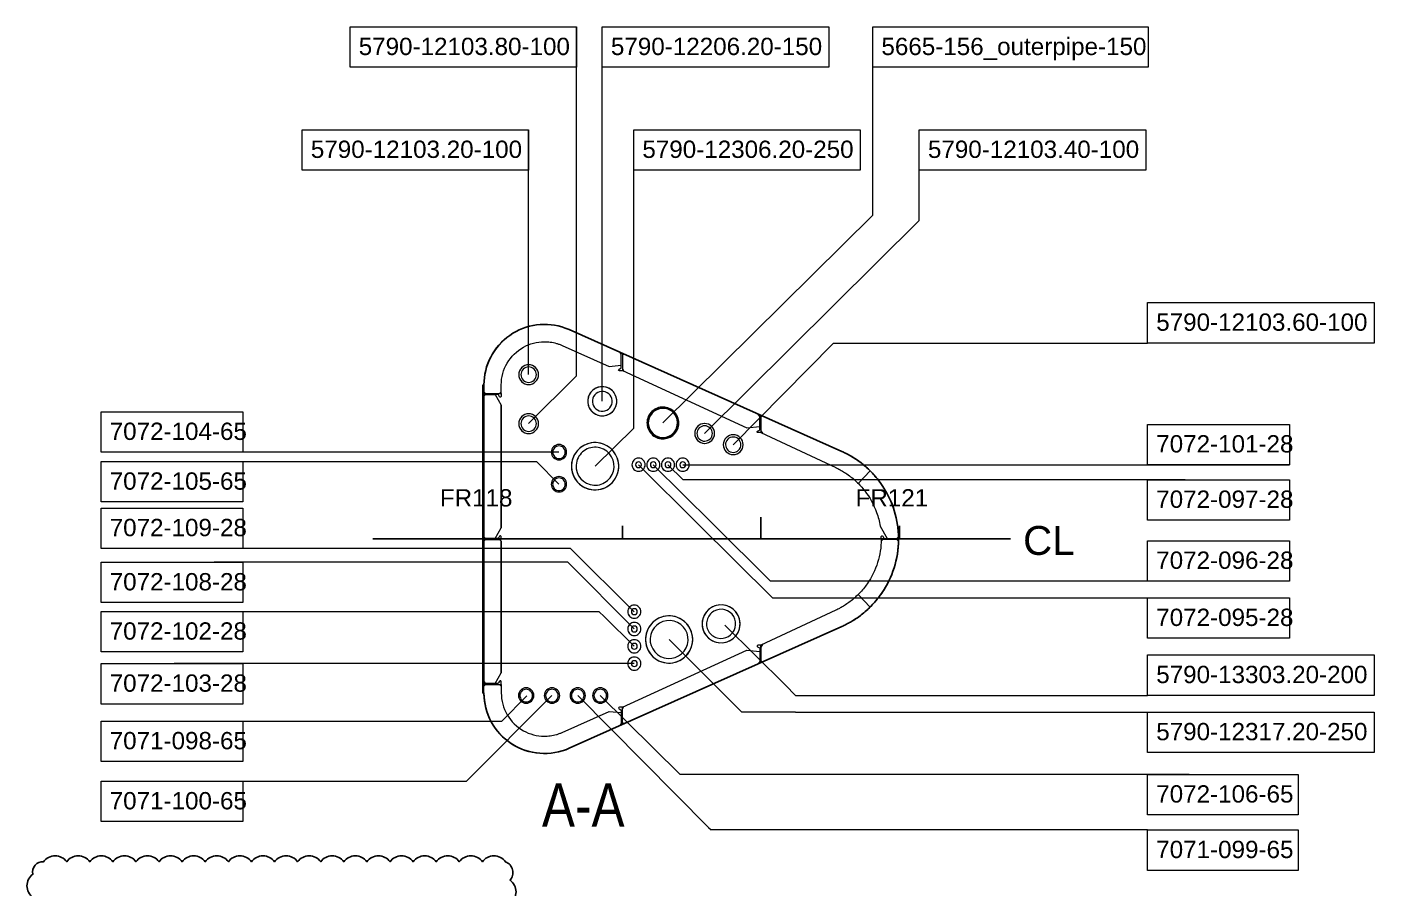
# Model space of a CAD drawing. Header units: millimetres. Extents: x 0 to 50500, y 0 to 29700.
# Drawn here: x 5048 to 12824, y 6853 to 11827 of the extents above; entities that cross this region are included whole.
import ezdxf

# ---------------------------------------------------------------- set-up
doc = ezdxf.new("R2010")
doc.units = ezdxf.units.MM
doc.header["$LTSCALE"] = 50
for name, pattern in [('AVEVADASHEDDOTTEDWIDE', [34, 24, -5, 0, -5]), ('AVEVASOLID', [7.5, 7.5]), ('AVEVASOLIDWIDE', [7.5, 7.5])]:
    doc.linetypes.add(name, pattern=pattern)
for name, color, linetype in [('$Rev.C', 7, 'Continuous'), ('MEASURE', 7, 'Continuous'), ('NOTCH', 7, 'Continuous'), ('PIPE', 7, 'Continuous'), ('PLATE1', 7, 'Continuous'), ('PROFILE', 7, 'Continuous'), ('SEAM1', 7, 'Continuous'), ('STIFFNER', 7, 'Continuous'), ('TEXT1', 7, 'Continuous')]:
    doc.layers.add(name, color=color, linetype=linetype)
doc.styles.add('AvevaTextStyle2', font='Arial Narrow')

msp = doc.modelspace()

# ---------------------------------------------------------------- linework, layer by layer
at = {"layer": '$Rev.C'}
msp.add_lwpolyline([(7836.43, 6764.53, 0.5205671), (7836.43, 6897.86, 0.5205671), (7810.21, 7004.97, 0.5205671), (7676.87, 7004.97, 0.5205671), (7543.54, 7004.97, 0.5205671), (7410.2, 7004.97, 0.5205671), (7276.87, 7004.97, 0.5205671), (7143.54, 7004.97, 0.5205671), (7010.2, 7004.97, 0.5205671), (6876.87, 7004.97, 0.5205671), (6743.54, 7004.97, 0.5205671), (6610.2, 7004.97, 0.5205671), (6476.87, 7004.97, 0.5205671), (6343.54, 7004.97, 0.5205671), (6210.2, 7004.97, 0.5205671), (6076.87, 7004.97, 0.5205671), (5943.54, 7004.97, 0.5205671), (5810.2, 7004.97, 0.5205671), (5676.87, 7004.97, 0.5205671), (5543.54, 7004.97, 0.5205671), (5410.2, 7004.97, 0.5205671), (5276.87, 7004.97, 0.5205671), (5143.54, 7004.97, 0.5205671), (5082.23, 6932.94, 0.5205671), (5082.23, 6799.6, 0.5205671)], format="xyb", dxfattribs=at)
at = {"color": 12, "linetype": 'AVEVASOLID', "lineweight": 0}
for p, q in [((8220.27, 9811.81), (8220.27, 11826.85)), ((8368.88, 9664.55), (8368.88, 11593.52)), ((9930.47, 10739.54), (9930.47, 11593.52)), ((7943.88, 9818.56), (7943.88, 11232.71)), ((8550.41, 9509.89), (8550.41, 11096.55)), ((10199.01, 10709.09), (10199.01, 10999.38)), ((8718.87, 9539.53), (9930.47, 10739.54)), ((8959.86, 9478.89), (10199.01, 10709.09)), ((9124.85, 9413.89), (9703.7, 10001.15)), ((9703.7, 10001.15), (11516.96, 10001.15)), ((7943.87, 9535.55), (8220.27, 9811.81)), ((8327.38, 9289.54), (8550.41, 9509.89)), ((8118.87, 9370.57), (6294.62, 9370.57)), ((6147.55, 9316.51), (7913.92, 9316.51)), ((7913.92, 9316.51), (7989.8, 9316.51)), ((7989.8, 9316.51), (8118.88, 9185.55)), ((8578.34, 9298.17), (8919.29, 8959.29)), ((8663.37, 9298.17), (9004.32, 8959.29)), ((8748.34, 9298.17), (8835.3, 9211.74)), ((8833.34, 9298.18), (12336.39, 9298.18)), ((11734.77, 9211.74), (8835.3, 9211.74)), ((8919.29, 8959.29), (9351.81, 8529.38)), ((9004.32, 8959.29), (9339.59, 8626.05)), ((8185.45, 8814.71), (5578.18, 8814.71)), ((8553.87, 8449.54), (8185.45, 8814.71)), ((8169.57, 8734.92), (6127.54, 8734.92)), ((8553.86, 8349.56), (8169.57, 8734.92)), ((11894.48, 8626.05), (9339.59, 8626.05)), ((9351.81, 8529.38), (11516.96, 8529.38)), ((6030.73, 8450.43), (8205.04, 8450.43)), ((8205.04, 8450.43), (8349.71, 8450.43)), ((8381.63, 8419.02), (8349.71, 8450.43)), ((8553.86, 8249.55), (8381.63, 8419.02)), ((9076.64, 8372.15), (9426.06, 8024.62)), ((8754.86, 8288.91), (9174.6, 7869.39)), ((8553.87, 8149.58), (5897.55, 8149.58)), ((9426.06, 8024.62), (9484.94, 7966.05)), ((7585.04, 7470.19), (8078.52, 7965.1)), ((7789.7, 7817.2), (7933.76, 7963.05)), ((8227.42, 7965.1), (8983.01, 7202.76)), ((8357.49, 7965.1), (8818.25, 7509.46)), ((9484.94, 7966.05), (11516.96, 7966.05)), ((9484.94, 7869.39), (9174.6, 7869.39)), ((9484.94, 7869.39), (11516.96, 7869.39)), ((5935.24, 7817.2), (7789.7, 7817.2)), ((6009.96, 7470.19), (7585.04, 7470.19)), ((11757.28, 7509.46), (8818.25, 7509.46)), ((8983.01, 7202.76), (8996.85, 7188.8)), ((11516.96, 7188.8), (8996.85, 7188.8))]:
    msp.add_line(p, q, dxfattribs=at)
at = {"color": 92, "linetype": 'AVEVASOLID', "lineweight": 0}
msp.add_line((7679.86, 8079.55), (7679.86, 9659.54), dxfattribs=at)
at = {"layer": 'MEASURE', "color": 12, "linetype": 'AVEVASOLID'}
for p, q in [((7684.87, 8869.55), (7684.87, 8944.55)), ((8484.87, 8869.55), (8484.87, 8944.55)), ((9284.86, 8869.55), (9284.86, 8994.55)), ((10084.86, 8869.55), (10084.86, 8944.55)), ((7044.03, 8869.55), (10726.19, 8869.55))]:
    msp.add_line(p, q, dxfattribs=at)
at = {"layer": 'NOTCH', "color": 92, "linetype": 'AVEVASOLID', "lineweight": 0}
for p, q in [((8478.86, 9934.11), (8469.73, 9948.19)), ((8478.86, 9934.11), (8469.73, 9948.19)), ((8494, 9937.35), (8484.87, 9931.43)), ((8494, 9937.35), (8484.87, 9931.43)), ((8484.87, 9851.94), (8493.95, 9837.76)), ((8484.87, 9851.94), (8493.95, 9837.76)), ((7685.04, 9719.55), (7694.88, 9709.55)), ((7685.04, 9719.55), (7694.88, 9709.55)), ((7774.86, 9709.55), (7785.04, 9719.55)), ((7774.86, 9709.55), (7785.04, 9719.55)), ((9278.86, 9576.53), (9269.73, 9590.61)), ((9278.86, 9576.53), (9269.73, 9590.61)), ((9293.99, 9579.76), (9284.86, 9573.85)), ((9293.99, 9579.76), (9284.86, 9573.85)), ((9284.86, 9494.45), (9293.92, 9480.19)), ((9284.86, 9494.45), (9293.92, 9480.19)), ((10069.28, 8872.55), (10079.15, 8882.47)), ((10069.28, 8872.55), (10079.15, 8882.47)), ((10079.15, 8856.64), (10069.28, 8866.55)), ((10079.15, 8856.64), (10069.28, 8866.55)), ((9293.92, 8259.51), (9284.86, 8245.27)), ((9293.92, 8259.51), (9284.86, 8245.27)), ((9278.86, 8162.58), (9269.73, 8148.5)), ((9278.86, 8162.58), (9269.73, 8148.5)), ((9284.86, 8165.26), (9293.99, 8159.34)), ((9284.86, 8165.26), (9293.99, 8159.34)), ((7685.04, 8019.56), (7694.88, 8029.56)), ((7685.04, 8019.56), (7694.88, 8029.56)), ((7774.86, 8029.56), (7785.04, 8019.56)), ((7774.86, 8029.56), (7785.04, 8019.56)), ((8484.87, 7887.17), (8493.95, 7901.35)), ((8484.87, 7887.17), (8493.95, 7901.35)), ((8478.86, 7805), (8469.73, 7790.92)), ((8478.86, 7805), (8469.73, 7790.92)), ((8494, 7801.76), (8484.87, 7807.68)), ((8494, 7801.76), (8484.87, 7807.68))]:
    msp.add_line(p, q, dxfattribs=at)
msp.add_lwpolyline([(9989.28, 8866.55), (9979.22, 8856.56), (9979.12, 8856.56)], dxfattribs=at)
msp.add_lwpolyline([(9989.28, 8866.55), (9979.22, 8856.56), (9979.12, 8856.56)], dxfattribs=at)
at = {"layer": 'PIPE', "color": 12, "linetype": 'AVEVASOLID', "lineweight": 0}
for points in [[(6912.81, 11826.85), (8220.27, 11826.85), (8220.27, 11593.52), (6912.81, 11593.52), (6912.81, 11826.85)], [(8368.88, 11826.85), (9676.34, 11826.85), (9676.34, 11593.52), (8368.88, 11593.52), (8368.88, 11826.85)], [(9930.47, 11826.85), (11520.02, 11826.85), (11520.02, 11593.52), (9930.47, 11593.52), (9930.47, 11826.85)], [(6636.41, 11232.71), (7943.88, 11232.71), (7943.88, 10999.38), (6636.41, 10999.38), (6636.41, 11232.71)], [(8550.41, 11232.71), (9857.9, 11232.71), (9857.9, 10999.38), (8550.41, 10999.38), (8550.41, 11232.71)], [(10199.01, 11232.71), (11506.48, 11232.71), (11506.48, 10999.38), (10199.01, 10999.38), (10199.01, 11232.71)], [(11516.96, 10234.48), (12824.45, 10234.48), (12824.45, 10001.15), (11516.96, 10001.15), (11516.96, 10234.48)], [(5475.19, 9603.9), (6294.62, 9603.9), (6294.62, 9370.57), (5475.19, 9370.57), (5475.19, 9603.9)], [(11516.96, 9531.51), (12336.39, 9531.51), (12336.39, 9298.18), (11516.96, 9298.18), (11516.96, 9531.51)], [(5475.19, 9316.51), (6294.62, 9316.51), (6294.62, 9083.17), (5475.19, 9083.17), (5475.19, 9316.51)], [(11516.96, 9211.74), (12336.39, 9211.74), (12336.39, 8978.41), (11516.96, 8978.41), (11516.96, 9211.74)], [(5475.19, 9048.04), (6294.62, 9048.04), (6294.62, 8814.71), (5475.19, 8814.71), (5475.19, 9048.04)], [(11516.96, 8859.38), (12336.39, 8859.38), (12336.39, 8626.05), (11516.96, 8626.05), (11516.96, 8859.38)], [(5475.19, 8734.92), (6294.62, 8734.92), (6294.62, 8501.59), (5475.19, 8501.59), (5475.19, 8734.92)], [(11516.96, 8529.38), (12336.39, 8529.38), (12336.39, 8296.05), (11516.96, 8296.05), (11516.96, 8529.38)], [(5475.19, 8450.43), (6294.62, 8450.43), (6294.62, 8217.1), (5475.19, 8217.1), (5475.19, 8450.43)], [(11516.96, 8199.39), (12824.45, 8199.39), (12824.45, 7966.05), (11516.96, 7966.05), (11516.96, 8199.39)], [(5475.19, 8149.58), (6294.62, 8149.58), (6294.62, 7916.24), (5475.19, 7916.24), (5475.19, 8149.58)], [(11516.96, 7869.39), (12824.45, 7869.39), (12824.45, 7636.06), (11516.96, 7636.06), (11516.96, 7869.39)], [(5475.19, 7817.2), (6294.62, 7817.2), (6294.62, 7583.87), (5475.19, 7583.87), (5475.19, 7817.2)], [(5475.19, 7470.19), (6294.62, 7470.19), (6294.62, 7236.86), (5475.19, 7236.86), (5475.19, 7470.19)], [(11516.96, 7509.46), (12386.39, 7509.46), (12386.39, 7276.12), (11516.96, 7276.12), (11516.96, 7509.46)], [(11516.96, 7188.8), (12386.39, 7188.8), (12386.39, 6955.47), (11516.96, 6955.47), (11516.96, 7188.8)]]:
    msp.add_lwpolyline(points, dxfattribs=at)
at = {"layer": 'PIPE', "color": 110, "linetype": 'AVEVASOLID', "lineweight": 0}
for points in [[(7891.07, 9840.42, 0.4142056), (7922, 9765.75, 0.4142694), (7996.66, 9796.68, 0.414257), (7965.75, 9871.35, 0.4141552), (7891.07, 9840.42, 0.4141552)], [(7996.66, 9840.42, 0.4142708), (7922, 9871.35, 0.4142092), (7891.07, 9796.68, 0.4141538), (7965.75, 9765.75, 0.4142534), (7996.66, 9840.42, 0.4142534)], [(7902.81, 9835.56, 0.4142314), (7926.86, 9777.48, 0.414187), (7984.94, 9801.54, 0.4141744), (7960.87, 9859.62, 0.4143376), (7902.81, 9835.56, 0.4143376)], [(8288.85, 9690.56, 0.4142135), (8342.87, 9584.52, 0.4142289), (8448.9, 9638.55, 0.4142135), (8394.88, 9744.58, 0.4142289), (8288.85, 9690.56, 0.4142289)], [(8448.9, 9690.56, 0.4142289), (8342.87, 9744.58, 0.4142135), (8288.85, 9638.55, 0.4142289), (8394.88, 9584.52, 0.4142135), (8448.9, 9690.56, 0.4142135)], [(8314.51, 9682.21, 0.4142099), (8351.2, 9610.2, 0.4141752), (8423.22, 9646.89, 0.4142099), (8386.53, 9718.9, 0.4141752), (8314.51, 9682.21, 0.4141752)], [(7891.07, 9557.42, 0.4142056), (7922, 9482.75, 0.4142694), (7996.66, 9513.68, 0.414257), (7965.75, 9588.35, 0.4141552), (7891.07, 9557.42, 0.4141552)], [(7996.66, 9557.42, 0.4142708), (7922, 9588.35, 0.4142092), (7891.07, 9513.68, 0.4141538), (7965.75, 9482.75, 0.4142534), (7996.66, 9557.42, 0.4142534)], [(7902.81, 9552.56, 0.414236), (7926.86, 9494.49, 0.414187), (7984.94, 9518.54, 0.4141744), (7960.87, 9576.62, 0.4143356), (7902.81, 9552.56, 0.4143356)], [(8907.06, 9500.76, 0.4142056), (8937.99, 9426.09, 0.4141538), (9012.67, 9457.02, 0.4142092), (8981.74, 9531.69, 0.4141552), (8907.06, 9500.76, 0.4141552)], [(9012.67, 9500.76, 0.4141552), (8937.99, 9531.69, 0.4142092), (8907.06, 9457.02, 0.4141538), (8981.74, 9426.09, 0.4142056), (9012.67, 9500.76, 0.4142056)], [(8918.8, 9495.9, 0.4142314), (8942.85, 9437.82, 0.414187), (9000.93, 9461.88, 0.414236), (8976.88, 9519.95, 0.4141889), (8918.8, 9495.9, 0.4141889)], [(8195.51, 9324.88, 0.4141996), (8292.04, 9157.71, 0.4142413), (8459.21, 9254.22, 0.4142258), (8362.7, 9421.4, 0.4141959), (8195.51, 9324.88, 0.4141959)], [(8459.21, 9324.88, 0.4142413), (8292.04, 9421.4, 0.4141996), (8195.51, 9254.22, 0.4141959), (8362.7, 9157.71, 0.4142258), (8459.21, 9324.88, 0.4142258)], [(9072.07, 9435.76, 0.4142056), (9103, 9361.09, 0.4142694), (9177.66, 9392.02, 0.4142056), (9146.73, 9466.69, 0.4142694), (9072.07, 9435.76, 0.4142694)], [(9177.66, 9435.76, 0.4142694), (9103, 9466.69, 0.4142056), (9072.07, 9392.02, 0.4142694), (9146.73, 9361.09, 0.4142056), (9177.66, 9435.76, 0.4142056)], [(9083.79, 9430.9, 0.4141698), (9107.86, 9372.82, 0.414187), (9165.94, 9396.88, 0.4141698), (9141.87, 9454.95, 0.414187), (9083.79, 9430.9, 0.414187)], [(8221.56, 9317.91, 0.4142112), (8299.03, 9183.74, 0.4142495), (8433.18, 9261.2, 0.4142112), (8355.72, 9395.37, 0.4142495), (8221.56, 9317.91, 0.4142495)], [(8543.19, 9312.73, 0.4141758), (8563.8, 9263.02, 0.4142683), (8613.5, 9283.61, 0.4141758), (8592.9, 9333.32, 0.4142683), (8543.19, 9312.73, 0.4142683)], [(8613.5, 9312.73, 0.4142683), (8563.8, 9333.32, 0.4141758), (8543.19, 9283.61, 0.4142683), (8592.9, 9263.02, 0.4141758), (8613.5, 9312.73, 0.4141758)], [(8628.2, 9312.73, 0.4142477), (8648.78, 9263.02, 0.4142683), (8698.49, 9283.61, 0.4142477), (8677.91, 9333.32, 0.4142683), (8628.2, 9312.73, 0.4142683)], [(8698.49, 9312.73, 0.4142683), (8648.78, 9333.32, 0.4142477), (8628.2, 9283.61, 0.4142683), (8677.91, 9263.02, 0.4142477), (8698.49, 9312.73, 0.4142477)], [(8713.19, 9312.73, 0.4141758), (8733.79, 9263.02, 0.4142683), (8783.5, 9283.61, 0.4142477), (8762.92, 9333.32, 0.4140947), (8713.19, 9312.73, 0.4140947)], [(8783.5, 9312.73, 0.4142683), (8733.79, 9333.32, 0.4141758), (8713.19, 9283.61, 0.4140947), (8762.92, 9263.02, 0.4142477), (8783.5, 9312.73, 0.4142477)], [(8798.19, 9312.73, 0.4142477), (8818.78, 9263.02, 0.4140947), (8868.51, 9283.61, 0.4141758), (8847.9, 9333.32, 0.4142683), (8798.19, 9312.73, 0.4142683)], [(8868.51, 9312.73, 0.4140947), (8818.78, 9333.32, 0.4142477), (8798.19, 9283.61, 0.4142683), (8847.9, 9263.02, 0.4141758), (8868.51, 9312.73, 0.4141758)], [(8562.77, 9304.62, 0.4141267), (8571.9, 9282.6, 0.4141171), (8593.92, 9291.72, 0.414139), (8584.79, 9313.74, 0.4141222), (8562.77, 9304.62, 0.4141222)], [(8647.78, 9304.62, 0.4142891), (8656.89, 9282.6, 0.4141171), (8678.91, 9291.72, 0.4143014), (8669.8, 9313.74, 0.4141222), (8647.78, 9304.62, 0.4141222)], [(8732.79, 9304.62, 0.4142891), (8741.9, 9282.6, 0.4141171), (8763.92, 9291.72, 0.414139), (8754.79, 9313.74, 0.4145145), (8732.79, 9304.62, 0.4145145)], [(8817.77, 9304.62, 0.4141267), (8826.91, 9282.6, 0.4145094), (8848.9, 9291.72, 0.4143014), (8839.8, 9313.74, 0.4141222), (8817.77, 9304.62, 0.4141222)], [(8518.7, 8464.12, 0.4141758), (8539.31, 8414.4, 0.4142683), (8589.02, 8435, 0.4142477), (8568.43, 8484.71, 0.4140947), (8518.7, 8464.12, 0.4140947)], [(8589.02, 8464.12, 0.4142683), (8539.31, 8484.71, 0.4141758), (8518.7, 8435, 0.4140947), (8568.43, 8414.4, 0.4142477), (8589.02, 8464.12, 0.4142477)], [(8949.05, 8407.41, 0.4142112), (9026.51, 8273.24, 0.414193), (9160.69, 8350.7, 0.4142112), (9083.23, 8484.87, 0.414193), (8949.05, 8407.41, 0.414193)], [(9160.69, 8407.41, 0.414193), (9026.51, 8484.87, 0.4142112), (8949.05, 8350.7, 0.414193), (9083.23, 8273.24, 0.4142112), (9160.69, 8407.41, 0.4142112)], [(8538.31, 8456, 0.4142952), (8547.41, 8433.99, 0.4141171), (8569.44, 8443.11, 0.414139), (8560.3, 8465.12, 0.4145119), (8538.31, 8456, 0.4145119)], [(8623.02, 8324.22, 0.4142258), (8719.53, 8157.04, 0.4141951), (8886.72, 8253.56, 0.4141996), (8790.19, 8420.74, 0.4142405), (8623.02, 8324.22, 0.4142405)], [(8886.72, 8324.22, 0.4141951), (8719.53, 8420.74, 0.4142258), (8623.02, 8253.56, 0.4142405), (8790.19, 8157.04, 0.4141996), (8886.72, 8324.22, 0.4141996)], [(8973.58, 8400.84, 0.4142234), (9033.08, 8297.77, 0.4141714), (9136.16, 8357.28, 0.4141821), (9076.64, 8460.34, 0.4142457), (8973.58, 8400.84, 0.4142457)], [(8518.7, 8364.12, 0.4141758), (8539.31, 8314.4, 0.4142683), (8589.02, 8335, 0.4142477), (8568.43, 8384.71, 0.4140947), (8518.7, 8364.12, 0.4140947)], [(8589.02, 8364.12, 0.4142683), (8539.31, 8384.71, 0.4141758), (8518.7, 8335, 0.4140947), (8568.43, 8314.4, 0.4142477), (8589.02, 8364.12, 0.4142477)], [(8538.31, 8356.01, 0.4142952), (8547.41, 8333.99, 0.4141171), (8569.44, 8343.11, 0.414139), (8560.3, 8365.12, 0.4145119), (8538.31, 8356.01, 0.4145119)], [(8649.05, 8317.25, 0.4142112), (8726.52, 8183.08, 0.414193), (8860.69, 8260.54, 0.4142112), (8783.23, 8394.71, 0.414193), (8649.05, 8317.25, 0.414193)], [(8518.7, 8264.12, 0.4141758), (8539.31, 8214.4, 0.4142683), (8589.02, 8235, 0.414245), (8568.43, 8284.71, 0.4140936), (8518.7, 8264.12, 0.4140936)], [(8589.02, 8264.12, 0.4142672), (8539.31, 8284.71, 0.4141731), (8518.7, 8235, 0.4140947), (8568.43, 8214.4, 0.4142477), (8589.02, 8264.12, 0.4142477)], [(8538.31, 8256.01, 0.4142952), (8547.41, 8233.99, 0.4141171), (8569.44, 8243.11, 0.414139), (8560.3, 8265.12, 0.4145119), (8538.31, 8256.01, 0.4145119)], [(8518.7, 8164.12, 0.4141758), (8539.31, 8114.4, 0.4142683), (8589.02, 8135, 0.414245), (8568.43, 8184.71, 0.4140936), (8518.7, 8164.12, 0.4140936)], [(8589.02, 8164.12, 0.4142672), (8539.31, 8184.71, 0.4141731), (8518.7, 8135, 0.4140947), (8568.43, 8114.4, 0.4142477), (8589.02, 8164.12, 0.4142477)], [(8538.31, 8156.01, 0.4142952), (8547.41, 8133.99, 0.4141171), (8569.44, 8143.11, 0.414139), (8560.3, 8165.12, 0.4145119), (8538.31, 8156.01, 0.4145119)]]:
    msp.add_lwpolyline(points, format="xyb", dxfattribs=at)
at = {"layer": 'PIPE', "color": 30, "linetype": 'AVEVASOLID', "lineweight": 0}
for points in [[(8631.37, 9567.98, 0.414227), (8690.43, 9452.06, 0.4141694), (8806.37, 9511.12, 0.4141917), (8747.29, 9627.05, 0.4142386), (8631.37, 9567.98, 0.4142386)], [(8649.29, 9489, 0.4142401), (8769.41, 9469.98, 0.414205), (8788.45, 9590.1, 0.414158), (8668.31, 9609.13, 0.4142181), (8649.29, 9489, 0.4142181)], [(8669.41, 9607.63, 0.4142053), (8650.78, 9490.09, 0.4141696), (8768.34, 9471.47, 0.4142213), (8786.94, 9589.01, 0.4142531), (8669.41, 9607.63, 0.4142531)], [(8077.81, 9387.56, 0.4142314), (8101.86, 9329.49, 0.414187), (8159.94, 9353.54, 0.4141744), (8135.87, 9411.62, 0.4143376), (8077.81, 9387.56, 0.4143376)], [(8159.94, 9387.56, 0.4141889), (8101.86, 9411.62, 0.414236), (8077.81, 9353.54, 0.4143356), (8135.87, 9329.49, 0.4141698), (8159.94, 9387.56, 0.4141698)], [(8085.14, 9384.52, 0.4141448), (8104.91, 9336.83, 0.4142783), (8152.59, 9356.59, 0.4142254), (8132.84, 9404.27, 0.4140996), (8085.14, 9384.52, 0.4140996)], [(8077.81, 9202.56, 0.414236), (8101.86, 9144.49, 0.414187), (8159.94, 9168.54, 0.4141744), (8135.87, 9226.62, 0.4143356), (8077.81, 9202.56, 0.4143356)], [(8159.94, 9202.56, 0.414187), (8101.86, 9226.62, 0.414236), (8077.81, 9168.54, 0.4143356), (8135.87, 9144.49, 0.4141744), (8159.94, 9202.56, 0.4141744)], [(8085.14, 9199.52, 0.4141448), (8104.91, 9151.83, 0.4142783), (8152.59, 9171.59, 0.4142254), (8132.84, 9219.27, 0.4140996), (8085.14, 9199.52, 0.4140996)], [(7888.55, 7982.12, 0.414236), (7912.6, 7924.04, 0.4141879), (7970.68, 7948.1, 0.4142337), (7946.64, 8006.17, 0.414187), (7888.55, 7982.12, 0.414187)], [(7970.68, 7982.12, 0.414187), (7912.6, 8006.17, 0.4142337), (7888.55, 7948.1, 0.4141879), (7946.64, 7924.04, 0.414236), (7970.68, 7982.12, 0.414236)], [(7895.9, 7979.08, 0.4142226), (7915.65, 7931.39, 0.4142795), (7963.33, 7951.14, 0.4142226), (7943.58, 7998.83, 0.4142795), (7895.9, 7979.08, 0.4142795)], [(8037.46, 7982.12, 0.414236), (8061.5, 7924.04, 0.4141879), (8119.58, 7948.1, 0.4142337), (8095.54, 8006.17, 0.414187), (8037.46, 7982.12, 0.414187)], [(8119.58, 7982.12, 0.414187), (8061.5, 8006.17, 0.4142337), (8037.46, 7948.1, 0.4141879), (8095.54, 7924.04, 0.414236), (8119.58, 7982.12, 0.414236)], [(8044.8, 7979.08, 0.4142226), (8064.55, 7931.39, 0.4142795), (8112.24, 7951.14, 0.4142226), (8092.48, 7998.83, 0.4142795), (8044.8, 7979.08, 0.4142795)], [(8186.36, 7982.12, 0.414236), (8210.4, 7924.04, 0.4141879), (8268.48, 7948.1, 0.4142337), (8244.44, 8006.17, 0.414187), (8186.36, 7982.12, 0.414187)], [(8268.48, 7982.12, 0.414187), (8210.4, 8006.17, 0.4142337), (8186.36, 7948.1, 0.4141879), (8244.44, 7924.04, 0.414236), (8268.48, 7982.12, 0.414236)], [(8193.7, 7979.08, 0.4142226), (8213.46, 7931.39, 0.4142795), (8261.14, 7951.14, 0.4142226), (8241.39, 7998.83, 0.4142795), (8193.7, 7979.08, 0.4142795)], [(8316.43, 7982.12, 0.414236), (8340.48, 7924.04, 0.4141879), (8398.56, 7948.1, 0.4142337), (8374.51, 8006.17, 0.414187), (8316.43, 7982.12, 0.414187)], [(8398.56, 7982.12, 0.414187), (8340.48, 8006.17, 0.4142337), (8316.43, 7948.1, 0.4141879), (8374.51, 7924.04, 0.414236), (8398.56, 7982.12, 0.414236)], [(8323.78, 7979.08, 0.4142226), (8343.53, 7931.39, 0.4142795), (8391.21, 7951.14, 0.4142226), (8371.46, 7998.83, 0.4142795), (8323.78, 7979.08, 0.4142795)]]:
    msp.add_lwpolyline(points, format="xyb", dxfattribs=at)
at = {"layer": 'PLATE1', "color": 92, "linetype": 'AVEVASOLID', "lineweight": 0}
for p, q in [((8478.86, 9872.91), (8478.86, 9944.11)), ((8478.86, 9872.91), (8478.86, 9944.11)), ((9278.86, 9586.53), (8484.87, 9941.43)), ((8484.87, 9941.43), (8484.87, 9841.94)), ((9278.86, 9586.53), (8484.87, 9941.43)), ((8484.87, 9941.43), (8484.87, 9841.94)), ((8409.26, 9865.69), (8478.86, 9872.91)), ((8409.26, 9865.69), (8478.86, 9872.91)), ((8484.87, 9841.94), (9203.78, 9511.07)), ((8484.87, 9841.94), (9203.78, 9511.07)), ((7679.86, 9759.55), (7684.87, 9759.55)), ((7679.86, 9659.54), (7679.86, 9759.55)), ((7685.77, 9764.27), (7684.87, 9709.55)), ((7685.77, 9764.27), (7684.87, 9709.55)), ((7684.87, 9659.54), (7684.87, 9759.55)), ((7784.87, 9709.55), (7785.67, 9758.82)), ((7784.87, 9709.55), (7785.67, 9758.82)), ((7684.87, 9709.55), (7784.87, 9709.55)), ((7684.87, 9709.55), (7784.87, 9709.55)), ((9278.86, 9518.85), (9278.86, 9586.53)), ((9278.86, 9518.85), (9278.86, 9586.53)), ((9284.86, 9583.85), (9284.86, 9484.45)), ((9284.86, 9583.85), (9284.86, 9484.45)), ((9203.78, 9511.07), (9278.86, 9518.85)), ((9203.78, 9511.07), (9278.86, 9518.85)), ((9284.86, 9484.45), (9716.48, 9281.34)), ((9284.86, 9484.45), (9716.48, 9281.34)), ((9973.19, 8943.76), (10014.3, 8872.55)), ((9973.19, 8943.76), (10014.3, 8872.55)), ((7679.86, 8819.55), (7679.86, 8919.54)), ((7684.87, 8819.55), (7684.87, 8919.54)), ((10079.29, 8866.55), (9979.29, 8866.55)), ((10079.29, 8866.55), (9979.29, 8866.55)), ((10014.3, 8872.55), (10079.29, 8872.55)), ((10014.3, 8872.55), (10079.29, 8872.55)), ((9716.84, 8457.94), (9284.86, 8255.27)), ((9716.84, 8457.94), (9284.86, 8255.27)), ((9284.86, 8255.27), (9284.86, 8155.26)), ((9284.86, 8255.27), (9284.86, 8155.26)), ((8484.87, 7897.17), (9203.78, 8228.04)), ((8484.87, 7897.17), (9203.78, 8228.04)), ((9203.78, 8228.04), (9278.86, 8220.26)), ((9203.78, 8228.04), (9278.86, 8220.26)), ((9278.86, 8220.26), (9278.86, 8152.58)), ((9278.86, 8220.26), (9278.86, 8152.58)), ((9278.86, 8152.58), (8484.87, 7797.68)), ((9278.86, 8152.58), (8484.87, 7797.68)), ((7679.86, 7979.56), (7679.86, 8079.55)), ((7684.87, 7979.56), (7684.87, 8079.55)), ((7685.77, 7974.84), (7684.87, 8029.56)), ((7684.87, 8029.56), (7784.87, 8029.56)), ((7685.77, 7974.84), (7684.87, 8029.56)), ((7684.87, 8029.56), (7784.87, 8029.56)), ((7784.87, 8029.56), (7785.67, 7980.29)), ((7784.87, 8029.56), (7785.67, 7980.29)), ((7679.86, 7979.56), (7684.87, 7979.56)), ((8409.26, 7873.42), (8478.86, 7866.2)), ((8409.26, 7873.42), (8478.86, 7866.2)), ((8478.86, 7866.2), (8478.86, 7795)), ((8478.86, 7866.2), (8478.86, 7795)), ((8484.87, 7797.68), (8484.87, 7897.17)), ((8484.87, 7797.68), (8484.87, 7897.17))]:
    msp.add_line(p, q, dxfattribs=at)
at = {"layer": 'PLATE1', "color": 92, "linetype": 'AVEVADASHEDDOTTEDWIDE', "lineweight": 25}
for p, q in [((9846.55, 9190.4), (9915.21, 9263.11)), ((9915.21, 8476), (9846.55, 8548.71))]:
    msp.add_line(p, q, dxfattribs=at)
at = {"layer": 'PLATE1', "color": 92, "linetype": 'AVEVASOLID', "lineweight": 0}
for points in [[(8478.86, 9944.11), (8178.52, 10078.36, 0.0090398), (8166.9, 10083.3, 0.0090089), (8155.13, 10087.82, 0.2445702), (7834.82, 10045.44, 0.2404645), (7685.77, 9764.27, 0.2404645)], [(8478.86, 9944.11), (8178.52, 10078.36, 0.0090398), (8166.9, 10083.3, 0.0090089), (8155.13, 10087.82, 0.2445702), (7834.82, 10045.44, 0.2404645), (7685.77, 9764.27, 0.2404645)], [(7785.67, 9758.82, -0.1333003), (7820, 9885.21, -0.1332883), (7913.48, 9976.92, -0.0624964), (7971.17, 10000.35, -0.0624982), (8032.87, 10008.81, -0.0359582), (8068.68, 10006.64, -0.0359373), (8103.84, 9999.36, -0.0090455), (8112.46, 9996.75, -0.0089904), (8121, 9993.82, -0.0090007), (8129.42, 9990.59, -0.0090316), (8137.72, 9987.06), (8409.26, 9865.69)], [(7785.67, 9758.82, -0.1333003), (7820, 9885.21, -0.1332883), (7913.48, 9976.92, -0.0624964), (7971.17, 10000.35, -0.0624982), (8032.87, 10008.81, -0.0359582), (8068.68, 10006.64, -0.0359373), (8103.84, 9999.36, -0.0180376), (8121, 9993.82, -0.0180334), (8137.72, 9987.06), (8409.26, 9865.69)], [(10079.29, 8872.55, 0.0753766), (10053.51, 9036.62, 0.0767289), (9978.54, 9188.13, 0.0394546), (9922.87, 9255.37, 0.0394511), (9857.32, 9313.03, 0.0224758), (9816.18, 9341.04, 0.0224778), (9772.7, 9365.25, 0.0053168), (9762.08, 9370.4, 0.0053206), (9751.36, 9375.33), (9284.86, 9583.85)], [(10079.29, 8872.55, 0.0753766), (10053.51, 9036.62, 0.0767289), (9978.54, 9188.13, 0.0394546), (9922.87, 9255.37, 0.0394511), (9857.32, 9313.03, 0.0224758), (9816.18, 9341.04, 0.0224778), (9772.7, 9365.25, 0.0053168), (9762.08, 9370.4, 0.0053206), (9751.36, 9375.33), (9284.86, 9583.85)], [(9716.48, 9281.34, -0.0017547), (9719.33, 9280, -0.0053225), (9728.02, 9275.77, -0.0168486), (9754.93, 9261.2, -0.0168486), (9780.78, 9244.84, -0.0394253), (9836.54, 9200.08, -0.0394347), (9884.57, 9147.12, -0.0783858), (9952.56, 9023.06, -0.0452104), (9973.19, 8943.76, -0.0452104)], [(9716.48, 9281.34, -0.0017547), (9719.33, 9280, -0.0053225), (9728.02, 9275.77, -0.0168486), (9754.93, 9261.2, -0.0168486), (9780.78, 9244.84, -0.0394253), (9836.54, 9200.08, -0.0394347), (9884.57, 9147.12, -0.0783858), (9952.56, 9023.06, -0.0452104), (9973.19, 8943.76, -0.0452104)], [(9284.86, 8155.26), (9751.36, 8363.78, 0.0113582), (9774.12, 8374.58, 0.0113676), (9796.34, 8386.39, 0.0170147), (9828.59, 8405.94, 0.0170153), (9859.42, 8427.65, 0.0396283), (9924.95, 8485.89, 0.0396298), (9980.47, 8553.74, 0.0759717), (10054, 8704.1, 0.0745986), (10079.29, 8866.55, 0.0745986)], [(9284.86, 8155.26), (9751.36, 8363.78, 0.0113582), (9774.12, 8374.58, 0.0113676), (9796.34, 8386.39, 0.0170147), (9828.59, 8405.94, 0.0170153), (9859.42, 8427.65, 0.0396283), (9924.95, 8485.89, 0.0396298), (9980.47, 8553.74, 0.0759717), (10054, 8704.1, 0.0745986), (10079.29, 8866.55, 0.0745986)], [(9979.29, 8866.55, -0.0742977), (9958.57, 8733.96, -0.0759733), (9898.31, 8610.75, -0.0396257), (9852.8, 8555.14, -0.0396236), (9799.09, 8507.41, -0.0170159), (9773.83, 8489.63, -0.0170208), (9747.41, 8473.6, -0.0113644), (9729.2, 8463.92, -0.0075653), (9716.84, 8457.94, -0.0075653)], [(9979.29, 8866.55, -0.0742977), (9958.57, 8733.96, -0.0759733), (9898.31, 8610.75, -0.0396257), (9852.8, 8555.14, -0.0396236), (9799.09, 8507.41, -0.0170159), (9773.83, 8489.63, -0.0170208), (9747.41, 8473.6, -0.0113644), (9729.2, 8463.92, -0.0075653), (9716.84, 8457.94, -0.0075653)], [(8478.86, 7795), (8178.52, 7660.75, -0.0090397), (8166.9, 7655.81, -0.0090089), (8155.13, 7651.29, -0.2445701), (7834.82, 7693.67, -0.2404645), (7685.77, 7974.84, -0.2404645)], [(8478.86, 7795), (8178.52, 7660.75, -0.0090397), (8166.9, 7655.81, -0.0090089), (8155.13, 7651.29, -0.2445701), (7834.82, 7693.67, -0.2404645), (7685.77, 7974.84, -0.2404645)], [(7785.67, 7980.29, 0.1333007), (7820, 7853.9, 0.1332883), (7913.48, 7762.19, 0.0624963), (7971.17, 7738.76, 0.0624983), (8032.87, 7730.3, 0.0359582), (8068.68, 7732.47, 0.0359374), (8103.84, 7739.75, 0.0090455), (8112.46, 7742.36, 0.0089902), (8121, 7745.29, 0.0090008), (8129.42, 7748.52, 0.0090317), (8137.72, 7752.05), (8409.26, 7873.42)], [(7785.67, 7980.29, 0.1333007), (7820, 7853.9, 0.1332883), (7913.48, 7762.19, 0.0624963), (7971.17, 7738.76, 0.0624983), (8032.87, 7730.3, 0.0359582), (8068.68, 7732.47, 0.0359374), (8103.84, 7739.75, 0.0180376), (8121, 7745.29, 0.0180336), (8137.72, 7752.05), (8409.26, 7873.42)]]:
    msp.add_lwpolyline(points, format="xyb", dxfattribs=at)
at = {"layer": 'PROFILE', "color": 92, "linetype": 'AVEVASOLID', "lineweight": 0}
for points in [[(8484.87, 9941.43), (8484.87, 9841.43), (8467.87, 9841.43, -0.7674335), (8465.63, 9849.83), (8476.61, 9856.18, 0.2680665), (8478.86, 9860.07), (8478.86, 9941.43)], [(9284.86, 9583.85), (9284.86, 9483.85), (9267.87, 9483.85, -0.7674335), (9265.62, 9492.24), (9276.61, 9498.59, 0.2680665), (9278.86, 9502.49), (9278.86, 9583.85)], [(10079.29, 8866.55), (9979.29, 8866.55), (9979.29, 8883.55, -0.7672163), (9987.69, 8885.8), (9994.04, 8874.8, 0.2687418), (9997.92, 8872.55), (10079.29, 8872.55)], [(9284.86, 8155.26), (9284.86, 8255.26), (9267.87, 8255.26, 0.7674009), (9265.62, 8246.87), (9276.61, 8240.52, -0.2680665), (9278.86, 8236.62), (9278.86, 8155.26)], [(8484.87, 7797.68), (8484.87, 7897.68), (8467.87, 7897.68, 0.7674009), (8465.63, 7889.28), (8476.61, 7882.93, -0.2680665), (8478.86, 7879.04), (8478.86, 7797.68)]]:
    msp.add_lwpolyline(points, format="xyb", dxfattribs=at)
at = {"layer": 'SEAM1', "color": 92, "linetype": 'AVEVASOLIDWIDE', "lineweight": 25}
msp.add_lwpolyline([(7685.7, 9758.83, -0.2445838), (7834.82, 10045.44, -0.2445702), (8155.13, 10087.82, -0.0090089), (8166.9, 10083.3, -0.0090398), (8178.52, 10078.36), (9751.36, 9375.33, -0.0053206), (9762.08, 9370.4, -0.0053168), (9772.7, 9365.25, -0.0168559), (9805.51, 9347.46, -0.016851), (9837.06, 9327.5, -0.0394257), (9905.1, 9272.88, -0.039437), (9963.69, 9208.26, -0.0794186), (10047.43, 9054.72, -0.0794181), (10079.15, 8882.73, -0.0732801), (10059.4, 8722.42, -0.0732812), (9994.26, 8574.61, -0.0396029), (9941.89, 8504.36, -0.0396037), (9879.1, 8443.25, -0.0170128), (9849.29, 8420.18, -0.0170125), (9817.99, 8399.19, -0.0113572), (9796.34, 8386.38, -0.0113563), (9774.12, 8374.58, -0.005668), (9762.79, 8369.05, -0.0056899), (9751.36, 8363.78), (8178.52, 7660.75, -0.254167), (7845.29, 7686.61, -0.2541608), (7685.7, 7980.28, -0.2541608)], format="xyb", dxfattribs=at)
at = {"layer": 'STIFFNER', "color": 2, "linetype": 'AVEVASOLID', "lineweight": 0}
for p, q in [((7684.87, 8882.55), (7684.87, 9693.55)), ((7684.87, 9693.55), (7684.87, 8882.55)), ((7784.87, 9642.93), (7784.87, 8933.18)), ((7784.87, 8933.18), (7784.87, 9642.93)), ((7684.87, 8045.56), (7684.87, 8856.56)), ((7684.87, 8856.56), (7684.87, 8045.56)), ((7784.87, 8856.56), (7784.87, 8096.18)), ((7784.87, 8096.18), (7784.87, 8856.56))]:
    msp.add_line(p, q, dxfattribs=at)
for points in [[(7684.87, 9709.55), (7784.87, 9709.55), (7784.87, 9692.55, -0.7672163), (7776.47, 9690.3), (7770.12, 9701.3, 0.2674589), (7766.22, 9703.55), (7684.87, 9703.55)], [(7684.87, 8866.55), (7784.87, 8866.55), (7784.87, 8883.55, 0.7672163), (7776.47, 8885.8), (7770.12, 8874.8, -0.2674815), (7766.22, 8872.55), (7684.87, 8872.55)], [(7684.87, 8029.56), (7784.87, 8029.56), (7784.87, 8046.56, 0.7672163), (7776.47, 8048.81), (7770.12, 8037.81, -0.2674702), (7766.22, 8035.56), (7684.87, 8035.56)]]:
    msp.add_lwpolyline(points, format="xyb", dxfattribs=at)
for points in [[(7684.87, 9693.55), (7694.88, 9703.55), (7749.86, 9703.55), (7784.87, 9642.93)], [(7684.87, 9693.55), (7694.88, 9703.55), (7749.86, 9703.55), (7784.87, 9642.93)], [(7684.87, 8882.55), (7694.88, 8872.55), (7749.86, 8872.55), (7784.87, 8933.18)], [(7684.87, 8882.55), (7694.88, 8872.55), (7749.86, 8872.55), (7784.87, 8933.18)], [(7684.87, 8856.56), (7694.88, 8866.55), (7774.86, 8866.55), (7784.87, 8856.56)], [(7684.87, 8856.56), (7694.88, 8866.55), (7774.86, 8866.55), (7784.87, 8856.56)], [(7684.87, 8045.56), (7694.88, 8035.56), (7749.86, 8035.56), (7784.87, 8096.18)], [(7684.87, 8045.56), (7694.88, 8035.56), (7749.86, 8035.56), (7784.87, 8096.18)]]:
    msp.add_lwpolyline(points, dxfattribs=at)

# ---------------------------------------------------------------- texts
at = {"layer": 'MEASURE', "color": 12, "linetype": 'AVEVASOLID', "char_height": 99.9996, "attachment_point": 1, "line_spacing_factor": 0.9, "style": 'AvevaTextStyle2'}
for s, insert in [('{\\fArial|b0|i0;FR118}', (7431.23, 9157.05)), ('{\\fArial|b0|i0;FR121}', (9831.22, 9157.05))]:
    msp.add_mtext(s, dxfattribs=dict(at, insert=insert))
at = {"layer": 'MEASURE', "color": 2, "linetype": 'AVEVASOLID', "insert": (10798.34, 8944.2), "char_height": 166.666, "attachment_point": 1, "line_spacing_factor": 0.9, "style": 'AvevaTextStyle2'}
msp.add_mtext('{\\fArial|b0|i0|c0|p34;CL}', dxfattribs=at)
at = {"layer": 'PIPE', "color": 12, "linetype": 'AVEVASOLID', "lineweight": 0, "char_height": 99.9996, "attachment_point": 1, "line_spacing_factor": 0.9, "style": 'AvevaTextStyle2'}
for s, insert in [('{\\fArial|b0|i0;5790-12103.80-100}', (6962.81, 11764.35)), ('{\\fArial|b0|i0;5790-12206.20-150}', (8418.88, 11764.35)), ('{\\fArial|b0|i0;5665-156_outerpipe-150}', (9980.47, 11764.35)), ('{\\fArial|b0|i0;5790-12103.20-100}', (6686.41, 11170.21)), ('{\\fArial|b0|i0|c0|p34;5790-12306.20-250}', (8600.41, 11170.21)), ('{\\fArial|b0|i0;5790-12103.40-100}', (10249.01, 11170.21)), ('{\\fArial|b0|i0;5790-12103.60-100}', (11566.96, 10171.98)), ('{\\fArial|b0|i0|c0|p34;7072-104-65}', (5525.19, 9541.4)), ('{\\fArial|b0|i0|c0|p34;7072-101-28}', (11566.96, 9469.01)), ('{\\fArial|b0|i0|c0|p34;7072-105-65}', (5525.19, 9254.01)), ('{\\fArial|b0|i0|c0|p34;7072-097-28}', (11566.96, 9149.24)), ('{\\fArial|b0|i0|c0|p34;7072-109-28}', (5525.19, 8985.54)), ('{\\fArial|b0|i0|c0|p34;7072-096-28}', (11566.96, 8796.88)), ('{\\fArial|b0|i0|c0|p34;7072-108-28}', (5525.19, 8672.42)), ('{\\fArial|b0|i0|c0|p34;7072-095-28}', (11566.96, 8466.88)), ('{\\fArial|b0|i0|c0|p34;7072-102-28}', (5525.19, 8387.93)), ('{\\fArial|b0|i0|c0|p34;7072-103-28}', (5525.19, 8087.08)), ('{\\fArial|b0|i0;5790-13303.20-200}', (11566.96, 8136.89)), ('{\\fArial|b0|i0;5790-12317.20-250}', (11566.96, 7806.89)), ('{\\fArial|b0|i0|c0|p34;7071-098-65}', (5525.19, 7754.7)), ('{\\fArial|b0|i0|c0|p34;7071-100-65}', (5525.19, 7407.69)), ('{\\fArial|b0|i0|c0|p34;7072-106-65}', (11566.96, 7446.96)), ('{\\fArial|b0|i0|c0|p34;7071-099-65}', (11566.96, 7126.3))]:
    msp.add_mtext(s, dxfattribs=dict(at, insert=insert))
at = {"layer": 'TEXT1', "linetype": 'AVEVASOLID', "lineweight": 0, "insert": (8020.41, 7457.09), "char_height": 250, "attachment_point": 1, "line_spacing_factor": 0.9, "style": 'AvevaTextStyle2'}
msp.add_mtext('{\\fArial Narrow|b0|i0;A-A}', dxfattribs=at)

doc.saveas('drawing.dxf')
